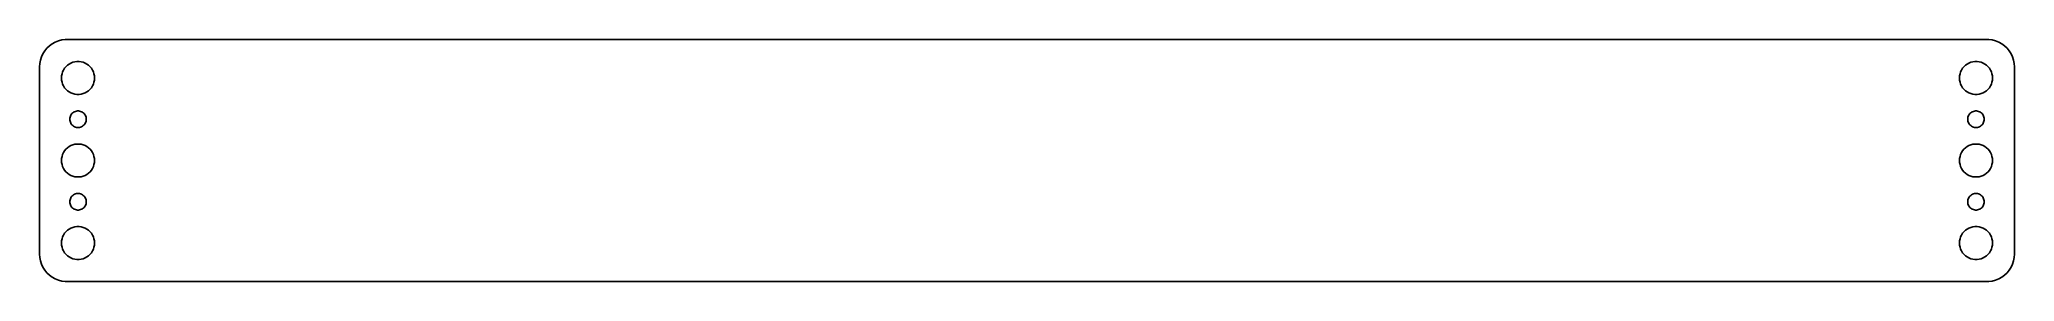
# Model space of a CAD drawing. Header units: metres. Extents: x -180 to 180, y -22 to 22.
import ezdxf

# ---------------------------------------------------------------- set-up
doc = ezdxf.new("R2010")
doc.units = ezdxf.units.M

msp = doc.modelspace()

# ---------------------------------------------------------------- linework, layer by layer
for p, q in [((-176.045, 21.7553), (-176.629, 21.5241)), ((-175.437, 21.9114), (-176.045, 21.7553)), ((-174.814, 21.9901), (-175.437, 21.9114)), ((174.814, 21.9901), (-174.814, 21.9901)), ((175.437, 21.9114), (174.814, 21.9901)), ((176.045, 21.7553), (175.437, 21.9114)), ((176.629, 21.5241), (176.045, 21.7553)), ((-179.343, 18.2434), (-179.461, 17.6267)), ((-179.149, 18.8406), (-179.343, 18.2434)), ((-178.882, 19.4088), (-179.149, 18.8406)), ((-178.545, 19.9389), (-178.882, 19.4088)), ((-178.145, 20.4227), (-178.545, 19.9389)), ((-177.687, 20.8526), (-178.145, 20.4227)), ((-177.179, 21.2216), (-177.687, 20.8526)), ((-176.629, 21.5241), (-177.179, 21.2216)), ((-173.062, 17.9469), (-172.688, 17.9941)), ((-172.688, 17.9941), (-172.312, 17.9941)), ((-172.312, 17.9941), (-171.938, 17.9469)), ((171.938, 17.9469), (172.312, 17.9941)), ((172.312, 17.9941), (172.688, 17.9941)), ((172.688, 17.9941), (173.062, 17.9469)), ((177.179, 21.2216), (176.629, 21.5241)), ((177.687, 20.8526), (177.179, 21.2216)), ((178.145, 20.4227), (177.687, 20.8526)), ((178.545, 19.9389), (178.145, 20.4227)), ((178.882, 19.4088), (178.545, 19.9389)), ((179.149, 18.8406), (178.882, 19.4088)), ((179.343, 18.2434), (179.149, 18.8406)), ((179.461, 17.6267), (179.343, 18.2434)), ((-179.461, 17.6267), (-179.5, 17)), ((-179.5, 17), (-179.5, -17)), ((-175.5, 15), (-175.476, 15.376)), ((-175.476, 14.624), (-175.5, 15)), ((-175.476, 15.376), (-175.406, 15.7461)), ((-175.406, 14.2539), (-175.476, 14.624)), ((-175.406, 15.7461), (-175.289, 16.1044)), ((-175.289, 16.1044), (-175.129, 16.4453)), ((-175.129, 16.4453), (-174.927, 16.7634)), ((-174.927, 16.7634), (-174.687, 17.0536)), ((-174.687, 17.0536), (-174.412, 17.3115)), ((-174.412, 17.3115), (-174.107, 17.533)), ((-174.107, 17.533), (-173.777, 17.7145)), ((-173.777, 17.7145), (-173.427, 17.8532)), ((-173.427, 17.8532), (-173.062, 17.9469)), ((-171.938, 17.9469), (-171.573, 17.8532)), ((-171.573, 17.8532), (-171.223, 17.7145)), ((-171.223, 17.7145), (-170.893, 17.533)), ((-170.893, 17.533), (-170.588, 17.3115)), ((-170.588, 17.3115), (-170.313, 17.0536)), ((-170.313, 17.0536), (-170.073, 16.7634)), ((-170.073, 16.7634), (-169.871, 16.4453)), ((-169.871, 16.4453), (-169.711, 16.1044)), ((-169.711, 16.1044), (-169.594, 15.7461)), ((-169.594, 15.7461), (-169.524, 15.376)), ((-169.524, 14.624), (-169.594, 14.2539)), ((-169.524, 15.376), (-169.5, 15)), ((-169.5, 15), (-169.524, 14.624)), ((169.5, 15), (169.524, 15.376)), ((169.524, 14.624), (169.5, 15)), ((169.524, 15.376), (169.594, 15.7461)), ((169.594, 14.2539), (169.524, 14.624)), ((169.594, 15.7461), (169.711, 16.1044)), ((169.711, 16.1044), (169.871, 16.4453)), ((169.871, 16.4453), (170.073, 16.7634)), ((170.073, 16.7634), (170.313, 17.0536)), ((170.313, 17.0536), (170.588, 17.3115)), ((170.588, 17.3115), (170.893, 17.533)), ((170.893, 17.533), (171.223, 17.7145)), ((171.223, 17.7145), (171.573, 17.8532)), ((171.573, 17.8532), (171.938, 17.9469)), ((173.062, 17.9469), (173.427, 17.8532)), ((173.427, 17.8532), (173.777, 17.7145)), ((173.777, 17.7145), (174.107, 17.533)), ((174.107, 17.533), (174.412, 17.3115)), ((174.412, 17.3115), (174.687, 17.0536)), ((174.687, 17.0536), (174.927, 16.7634)), ((174.927, 16.7634), (175.129, 16.4453)), ((175.129, 16.4453), (175.289, 16.1044)), ((175.289, 16.1044), (175.406, 15.7461)), ((175.406, 15.7461), (175.476, 15.376)), ((175.476, 14.624), (175.406, 14.2539)), ((175.476, 15.376), (175.5, 15)), ((175.5, 15), (175.476, 14.624)), ((179.5, 17), (179.461, 17.6267)), ((179.5, -17), (179.5, 17)), ((-175.289, 13.8956), (-175.406, 14.2539)), ((-175.129, 13.5547), (-175.289, 13.8956)), ((-174.927, 13.2366), (-175.129, 13.5547)), ((-174.687, 12.9464), (-174.927, 13.2366)), ((-174.412, 12.6884), (-174.687, 12.9464)), ((-174.107, 12.467), (-174.412, 12.6884)), ((-173.777, 12.2855), (-174.107, 12.467)), ((-173.427, 12.1468), (-173.777, 12.2855)), ((-173.062, 12.0531), (-173.427, 12.1468)), ((-172.688, 12.0059), (-173.062, 12.0531)), ((-172.312, 12.0059), (-172.688, 12.0059)), ((-171.938, 12.0531), (-172.312, 12.0059)), ((-171.573, 12.1468), (-171.938, 12.0531)), ((-171.223, 12.2855), (-171.573, 12.1468)), ((-170.893, 12.467), (-171.223, 12.2855)), ((-170.588, 12.6884), (-170.893, 12.467)), ((-170.313, 12.9464), (-170.588, 12.6884)), ((-170.073, 13.2366), (-170.313, 12.9464)), ((-169.871, 13.5547), (-170.073, 13.2366)), ((-169.711, 13.8956), (-169.871, 13.5547)), ((-169.594, 14.2539), (-169.711, 13.8956)), ((169.711, 13.8956), (169.594, 14.2539)), ((169.871, 13.5547), (169.711, 13.8956)), ((170.073, 13.2366), (169.871, 13.5547)), ((170.313, 12.9464), (170.073, 13.2366)), ((170.588, 12.6884), (170.313, 12.9464)), ((170.893, 12.467), (170.588, 12.6884)), ((171.223, 12.2855), (170.893, 12.467)), ((171.573, 12.1468), (171.223, 12.2855)), ((171.938, 12.0531), (171.573, 12.1468)), ((172.312, 12.0059), (171.938, 12.0531)), ((172.688, 12.0059), (172.312, 12.0059)), ((173.062, 12.0531), (172.688, 12.0059)), ((173.427, 12.1468), (173.062, 12.0531)), ((173.777, 12.2855), (173.427, 12.1468)), ((174.107, 12.467), (173.777, 12.2855)), ((174.412, 12.6884), (174.107, 12.467)), ((174.687, 12.9464), (174.412, 12.6884)), ((174.927, 13.2366), (174.687, 12.9464)), ((175.129, 13.5547), (174.927, 13.2366)), ((175.289, 13.8956), (175.129, 13.5547)), ((175.406, 14.2539), (175.289, 13.8956)), ((-174, 7.5), (-173.988, 7.68799)), ((-173.988, 7.312), (-174, 7.5)), ((-173.988, 7.68799), (-173.953, 7.87303)), ((-173.953, 7.12695), (-173.988, 7.312)), ((-173.953, 7.87303), (-173.895, 8.05219)), ((-173.895, 8.05219), (-173.814, 8.22263)), ((-173.814, 8.22263), (-173.714, 8.38167)), ((-173.714, 8.38167), (-173.593, 8.52681)), ((-173.593, 8.52681), (-173.456, 8.65576)), ((-173.456, 8.65576), (-173.304, 8.76648)), ((-173.304, 8.76648), (-173.139, 8.85724)), ((-173.139, 8.85724), (-172.964, 8.92657)), ((-172.964, 8.92657), (-172.781, 8.97342)), ((-172.781, 8.97342), (-172.594, 8.99704)), ((-172.594, 8.99704), (-172.406, 8.99704)), ((-172.406, 8.99704), (-172.219, 8.97342)), ((-172.219, 8.97342), (-172.036, 8.92657)), ((-172.036, 8.92657), (-171.861, 8.85724)), ((-171.861, 8.85724), (-171.696, 8.76648)), ((-171.696, 8.76648), (-171.544, 8.65576)), ((-171.544, 8.65576), (-171.407, 8.52681)), ((-171.407, 8.52681), (-171.286, 8.38167)), ((-171.286, 8.38167), (-171.186, 8.22263)), ((-171.186, 8.22263), (-171.105, 8.05219)), ((-171.105, 8.05219), (-171.047, 7.87303)), ((-171.047, 7.87303), (-171.012, 7.68799)), ((-171.012, 7.312), (-171.047, 7.12695)), ((-171.012, 7.68799), (-171, 7.5)), ((-171, 7.5), (-171.012, 7.312)), ((171, 7.5), (171.012, 7.68799)), ((171.012, 7.312), (171, 7.5)), ((171.012, 7.68799), (171.047, 7.87303)), ((171.047, 7.12695), (171.012, 7.312)), ((171.047, 7.87303), (171.105, 8.05219)), ((171.105, 8.05219), (171.186, 8.22263)), ((171.186, 8.22263), (171.286, 8.38167)), ((171.286, 8.38167), (171.407, 8.52681)), ((171.407, 8.52681), (171.544, 8.65576)), ((171.544, 8.65576), (171.696, 8.76648)), ((171.696, 8.76648), (171.861, 8.85724)), ((171.861, 8.85724), (172.036, 8.92657)), ((172.036, 8.92657), (172.219, 8.97342)), ((172.219, 8.97342), (172.406, 8.99704)), ((172.406, 8.99704), (172.594, 8.99704)), ((172.594, 8.99704), (172.781, 8.97342)), ((172.781, 8.97342), (172.964, 8.92657)), ((172.964, 8.92657), (173.139, 8.85724)), ((173.139, 8.85724), (173.304, 8.76648)), ((173.304, 8.76648), (173.456, 8.65576)), ((173.456, 8.65576), (173.593, 8.52681)), ((173.593, 8.52681), (173.714, 8.38167)), ((173.714, 8.38167), (173.814, 8.22263)), ((173.814, 8.22263), (173.895, 8.05219)), ((173.895, 8.05219), (173.953, 7.87303)), ((173.953, 7.87303), (173.988, 7.68799)), ((173.988, 7.312), (173.953, 7.12695)), ((173.988, 7.68799), (174, 7.5)), ((174, 7.5), (173.988, 7.312)), ((-173.895, 6.9478), (-173.953, 7.12695)), ((-173.814, 6.77736), (-173.895, 6.9478)), ((-173.714, 6.61832), (-173.814, 6.77736)), ((-173.593, 6.47318), (-173.714, 6.61832)), ((-173.456, 6.34422), (-173.593, 6.47318)), ((-173.304, 6.23351), (-173.456, 6.34422)), ((-173.139, 6.14275), (-173.304, 6.23351)), ((-172.964, 6.07341), (-173.139, 6.14275)), ((-172.781, 6.02657), (-172.964, 6.07341)), ((-172.594, 6.00294), (-172.781, 6.02657)), ((-172.406, 6.00294), (-172.594, 6.00294)), ((-172.219, 6.02657), (-172.406, 6.00294)), ((-172.036, 6.07341), (-172.219, 6.02657)), ((-171.861, 6.14275), (-172.036, 6.07341)), ((-171.696, 6.23351), (-171.861, 6.14275)), ((-171.544, 6.34422), (-171.696, 6.23351)), ((-171.407, 6.47318), (-171.544, 6.34422)), ((-171.286, 6.61832), (-171.407, 6.47318)), ((-171.186, 6.77736), (-171.286, 6.61832)), ((-171.105, 6.9478), (-171.186, 6.77736)), ((-171.047, 7.12695), (-171.105, 6.9478)), ((171.105, 6.9478), (171.047, 7.12695)), ((171.186, 6.77736), (171.105, 6.9478)), ((171.286, 6.61832), (171.186, 6.77736)), ((171.407, 6.47318), (171.286, 6.61832)), ((171.544, 6.34422), (171.407, 6.47318)), ((171.696, 6.23351), (171.544, 6.34422)), ((171.861, 6.14275), (171.696, 6.23351)), ((172.036, 6.07341), (171.861, 6.14275)), ((172.219, 6.02657), (172.036, 6.07341)), ((172.406, 6.00294), (172.219, 6.02657)), ((172.594, 6.00294), (172.406, 6.00294)), ((172.781, 6.02657), (172.594, 6.00294)), ((172.964, 6.07341), (172.781, 6.02657)), ((173.139, 6.14275), (172.964, 6.07341)), ((173.304, 6.23351), (173.139, 6.14275)), ((173.456, 6.34422), (173.304, 6.23351)), ((173.593, 6.47318), (173.456, 6.34422)), ((173.714, 6.61832), (173.593, 6.47318)), ((173.814, 6.77736), (173.714, 6.61832)), ((173.895, 6.9478), (173.814, 6.77736)), ((173.953, 7.12695), (173.895, 6.9478)), ((-175.5, 0), (-175.476, 0.37599)), ((-175.476, -0.37599), (-175.5, 0)), ((-175.476, 0.37599), (-175.406, 0.74606)), ((-175.406, 0.74606), (-175.289, 1.10437)), ((-175.289, 1.10437), (-175.129, 1.44525)), ((-175.129, 1.44525), (-174.927, 1.76335)), ((-174.927, 1.76335), (-174.687, 2.05363)), ((-174.687, 2.05363), (-174.412, 2.31154)), ((-174.412, 2.31154), (-174.107, 2.53297)), ((-174.107, 2.53297), (-173.777, 2.71448)), ((-173.777, 2.71448), (-173.427, 2.85316)), ((-173.427, 2.85316), (-173.062, 2.94685)), ((-173.062, 2.94685), (-172.688, 2.99408)), ((-172.688, 2.99408), (-172.312, 2.99408)), ((-172.312, 2.99408), (-171.938, 2.94685)), ((-171.938, 2.94685), (-171.573, 2.85316)), ((-171.573, 2.85316), (-171.223, 2.71448)), ((-171.223, 2.71448), (-170.893, 2.53297)), ((-170.893, 2.53297), (-170.588, 2.31154)), ((-170.588, 2.31154), (-170.313, 2.05363)), ((-170.313, 2.05363), (-170.073, 1.76335)), ((-170.073, 1.76335), (-169.871, 1.44525)), ((-169.871, 1.44525), (-169.711, 1.10437)), ((-169.711, 1.10437), (-169.594, 0.74606)), ((-169.594, 0.74606), (-169.524, 0.37599)), ((-169.524, 0.37599), (-169.5, 0)), ((-169.5, 0), (-169.524, -0.37599)), ((169.5, 0), (169.524, 0.37599)), ((169.524, -0.37599), (169.5, 0)), ((169.524, 0.37599), (169.594, 0.74606)), ((169.594, 0.74606), (169.711, 1.10437)), ((169.711, 1.10437), (169.871, 1.44525)), ((169.871, 1.44525), (170.073, 1.76335)), ((170.073, 1.76335), (170.313, 2.05363)), ((170.313, 2.05363), (170.588, 2.31154)), ((170.588, 2.31154), (170.893, 2.53297)), ((170.893, 2.53297), (171.223, 2.71448)), ((171.223, 2.71448), (171.573, 2.85316)), ((171.573, 2.85316), (171.938, 2.94685)), ((171.938, 2.94685), (172.312, 2.99408)), ((172.312, 2.99408), (172.688, 2.99408)), ((172.688, 2.99408), (173.062, 2.94685)), ((173.062, 2.94685), (173.427, 2.85316)), ((173.427, 2.85316), (173.777, 2.71448)), ((173.777, 2.71448), (174.107, 2.53297)), ((174.107, 2.53297), (174.412, 2.31154)), ((174.412, 2.31154), (174.687, 2.05363)), ((174.687, 2.05363), (174.927, 1.76335)), ((174.927, 1.76335), (175.129, 1.44525)), ((175.129, 1.44525), (175.289, 1.10437)), ((175.289, 1.10437), (175.406, 0.74606)), ((175.406, 0.74606), (175.476, 0.37599)), ((175.476, 0.37599), (175.5, 0)), ((175.5, 0), (175.476, -0.37599)), ((-175.406, -0.74606), (-175.476, -0.37599)), ((-175.289, -1.10437), (-175.406, -0.74606)), ((-175.129, -1.44525), (-175.289, -1.10437)), ((-174.927, -1.76335), (-175.129, -1.44525)), ((-174.687, -2.05363), (-174.927, -1.76335)), ((-174.412, -2.31154), (-174.687, -2.05363)), ((-174.107, -2.53297), (-174.412, -2.31154)), ((-173.777, -2.71448), (-174.107, -2.53297)), ((-173.427, -2.85316), (-173.777, -2.71448)), ((-173.062, -2.94685), (-173.427, -2.85316)), ((-172.688, -2.99408), (-173.062, -2.94685)), ((-172.312, -2.99408), (-172.688, -2.99408)), ((-171.938, -2.94685), (-172.312, -2.99408)), ((-171.573, -2.85316), (-171.938, -2.94685)), ((-171.223, -2.71448), (-171.573, -2.85316)), ((-170.893, -2.53297), (-171.223, -2.71448)), ((-170.588, -2.31154), (-170.893, -2.53297)), ((-170.313, -2.05363), (-170.588, -2.31154)), ((-170.073, -1.76335), (-170.313, -2.05363)), ((-169.871, -1.44525), (-170.073, -1.76335)), ((-169.711, -1.10437), (-169.871, -1.44525)), ((-169.594, -0.74606), (-169.711, -1.10437)), ((-169.524, -0.37599), (-169.594, -0.74606)), ((169.594, -0.74606), (169.524, -0.37599)), ((169.711, -1.10437), (169.594, -0.74606)), ((169.871, -1.44525), (169.711, -1.10437)), ((170.073, -1.76335), (169.871, -1.44525)), ((170.313, -2.05363), (170.073, -1.76335)), ((170.588, -2.31154), (170.313, -2.05363)), ((170.893, -2.53297), (170.588, -2.31154)), ((171.223, -2.71448), (170.893, -2.53297)), ((171.573, -2.85316), (171.223, -2.71448)), ((171.938, -2.94685), (171.573, -2.85316)), ((172.312, -2.99408), (171.938, -2.94685)), ((172.688, -2.99408), (172.312, -2.99408)), ((173.062, -2.94685), (172.688, -2.99408)), ((173.427, -2.85316), (173.062, -2.94685)), ((173.777, -2.71448), (173.427, -2.85316)), ((174.107, -2.53297), (173.777, -2.71448)), ((174.412, -2.31154), (174.107, -2.53297)), ((174.687, -2.05363), (174.412, -2.31154)), ((174.927, -1.76335), (174.687, -2.05363)), ((175.129, -1.44525), (174.927, -1.76335)), ((175.289, -1.10437), (175.129, -1.44525)), ((175.406, -0.74606), (175.289, -1.10437)), ((175.476, -0.37599), (175.406, -0.74606)), ((-173.988, -7.312), (-173.953, -7.12695)), ((-173.953, -7.12695), (-173.895, -6.9478)), ((-173.895, -6.9478), (-173.814, -6.77736)), ((-173.814, -6.77736), (-173.714, -6.61832)), ((-173.714, -6.61832), (-173.593, -6.47318)), ((-173.593, -6.47318), (-173.456, -6.34422)), ((-173.456, -6.34422), (-173.304, -6.23351)), ((-173.304, -6.23351), (-173.139, -6.14275)), ((-173.139, -6.14275), (-172.964, -6.07341)), ((-172.964, -6.07341), (-172.781, -6.02657)), ((-172.781, -6.02657), (-172.594, -6.00294)), ((-172.594, -6.00294), (-172.406, -6.00294)), ((-172.406, -6.00294), (-172.219, -6.02657)), ((-172.219, -6.02657), (-172.036, -6.07341)), ((-172.036, -6.07341), (-171.861, -6.14275)), ((-171.861, -6.14275), (-171.696, -6.23351)), ((-171.696, -6.23351), (-171.544, -6.34422)), ((-171.544, -6.34422), (-171.407, -6.47318)), ((-171.407, -6.47318), (-171.286, -6.61832)), ((-171.286, -6.61832), (-171.186, -6.77736)), ((-171.186, -6.77736), (-171.105, -6.9478)), ((-171.105, -6.9478), (-171.047, -7.12695)), ((-171.047, -7.12695), (-171.012, -7.312)), ((171.012, -7.312), (171.047, -7.12695)), ((171.047, -7.12695), (171.105, -6.9478)), ((171.105, -6.9478), (171.186, -6.77736)), ((171.186, -6.77736), (171.286, -6.61832)), ((171.286, -6.61832), (171.407, -6.47318)), ((171.407, -6.47318), (171.544, -6.34422)), ((171.544, -6.34422), (171.696, -6.23351)), ((171.696, -6.23351), (171.861, -6.14275)), ((171.861, -6.14275), (172.036, -6.07341)), ((172.036, -6.07341), (172.219, -6.02657)), ((172.219, -6.02657), (172.406, -6.00294)), ((172.406, -6.00294), (172.594, -6.00294)), ((172.594, -6.00294), (172.781, -6.02657)), ((172.781, -6.02657), (172.964, -6.07341)), ((172.964, -6.07341), (173.139, -6.14275)), ((173.139, -6.14275), (173.304, -6.23351)), ((173.304, -6.23351), (173.456, -6.34422)), ((173.456, -6.34422), (173.593, -6.47318)), ((173.593, -6.47318), (173.714, -6.61832)), ((173.714, -6.61832), (173.814, -6.77736)), ((173.814, -6.77736), (173.895, -6.9478)), ((173.895, -6.9478), (173.953, -7.12695)), ((173.953, -7.12695), (173.988, -7.312)), ((-174, -7.5), (-173.988, -7.312)), ((-173.988, -7.68799), (-174, -7.5)), ((-173.953, -7.87303), (-173.988, -7.68799)), ((-173.895, -8.05219), (-173.953, -7.87303)), ((-173.814, -8.22263), (-173.895, -8.05219)), ((-173.714, -8.38167), (-173.814, -8.22263)), ((-173.593, -8.52681), (-173.714, -8.38167)), ((-173.456, -8.65576), (-173.593, -8.52681)), ((-173.304, -8.76648), (-173.456, -8.65576)), ((-173.139, -8.85724), (-173.304, -8.76648)), ((-172.964, -8.92657), (-173.139, -8.85724)), ((-172.781, -8.97342), (-172.964, -8.92657)), ((-172.594, -8.99704), (-172.781, -8.97342)), ((-172.406, -8.99704), (-172.594, -8.99704)), ((-172.219, -8.97342), (-172.406, -8.99704)), ((-172.036, -8.92657), (-172.219, -8.97342)), ((-171.861, -8.85724), (-172.036, -8.92657)), ((-171.696, -8.76648), (-171.861, -8.85724)), ((-171.544, -8.65576), (-171.696, -8.76648)), ((-171.407, -8.52681), (-171.544, -8.65576)), ((-171.286, -8.38167), (-171.407, -8.52681)), ((-171.186, -8.22263), (-171.286, -8.38167)), ((-171.105, -8.05219), (-171.186, -8.22263)), ((-171.047, -7.87303), (-171.105, -8.05219)), ((-171.012, -7.68799), (-171.047, -7.87303)), ((-171.012, -7.312), (-171, -7.5)), ((-171, -7.5), (-171.012, -7.68799)), ((171, -7.5), (171.012, -7.312)), ((171.012, -7.68799), (171, -7.5)), ((171.047, -7.87303), (171.012, -7.68799)), ((171.105, -8.05219), (171.047, -7.87303)), ((171.186, -8.22263), (171.105, -8.05219)), ((171.286, -8.38167), (171.186, -8.22263)), ((171.407, -8.52681), (171.286, -8.38167)), ((171.544, -8.65576), (171.407, -8.52681)), ((171.696, -8.76648), (171.544, -8.65576)), ((171.861, -8.85724), (171.696, -8.76648)), ((172.036, -8.92657), (171.861, -8.85724)), ((172.219, -8.97342), (172.036, -8.92657)), ((172.406, -8.99704), (172.219, -8.97342)), ((172.594, -8.99704), (172.406, -8.99704)), ((172.781, -8.97342), (172.594, -8.99704)), ((172.964, -8.92657), (172.781, -8.97342)), ((173.139, -8.85724), (172.964, -8.92657)), ((173.304, -8.76648), (173.139, -8.85724)), ((173.456, -8.65576), (173.304, -8.76648)), ((173.593, -8.52681), (173.456, -8.65576)), ((173.714, -8.38167), (173.593, -8.52681)), ((173.814, -8.22263), (173.714, -8.38167)), ((173.895, -8.05219), (173.814, -8.22263)), ((173.953, -7.87303), (173.895, -8.05219)), ((173.988, -7.68799), (173.953, -7.87303)), ((173.988, -7.312), (174, -7.5)), ((174, -7.5), (173.988, -7.68799)), ((-175.476, -14.624), (-175.406, -14.2539)), ((-175.406, -14.2539), (-175.289, -13.8956)), ((-175.289, -13.8956), (-175.129, -13.5547)), ((-175.129, -13.5547), (-174.927, -13.2366)), ((-174.927, -13.2366), (-174.687, -12.9464)), ((-174.687, -12.9464), (-174.412, -12.6884)), ((-174.412, -12.6884), (-174.107, -12.467)), ((-174.107, -12.467), (-173.777, -12.2855)), ((-173.777, -12.2855), (-173.427, -12.1468)), ((-173.427, -12.1468), (-173.062, -12.0531)), ((-173.062, -12.0531), (-172.688, -12.0059)), ((-172.688, -12.0059), (-172.312, -12.0059)), ((-172.312, -12.0059), (-171.938, -12.0531)), ((-171.938, -12.0531), (-171.573, -12.1468)), ((-171.573, -12.1468), (-171.223, -12.2855)), ((-171.223, -12.2855), (-170.893, -12.467)), ((-170.893, -12.467), (-170.588, -12.6884)), ((-170.588, -12.6884), (-170.313, -12.9464)), ((-170.313, -12.9464), (-170.073, -13.2366)), ((-170.073, -13.2366), (-169.871, -13.5547)), ((-169.871, -13.5547), (-169.711, -13.8956)), ((-169.711, -13.8956), (-169.594, -14.2539)), ((-169.594, -14.2539), (-169.524, -14.624)), ((169.524, -14.624), (169.594, -14.2539)), ((169.594, -14.2539), (169.711, -13.8956)), ((169.711, -13.8956), (169.871, -13.5547)), ((169.871, -13.5547), (170.073, -13.2366)), ((170.073, -13.2366), (170.313, -12.9464)), ((170.313, -12.9464), (170.588, -12.6884)), ((170.588, -12.6884), (170.893, -12.467)), ((170.893, -12.467), (171.223, -12.2855)), ((171.223, -12.2855), (171.573, -12.1468)), ((171.573, -12.1468), (171.938, -12.0531)), ((171.938, -12.0531), (172.312, -12.0059)), ((172.312, -12.0059), (172.688, -12.0059)), ((172.688, -12.0059), (173.062, -12.0531)), ((173.062, -12.0531), (173.427, -12.1468)), ((173.427, -12.1468), (173.777, -12.2855)), ((173.777, -12.2855), (174.107, -12.467)), ((174.107, -12.467), (174.412, -12.6884)), ((174.412, -12.6884), (174.687, -12.9464)), ((174.687, -12.9464), (174.927, -13.2366)), ((174.927, -13.2366), (175.129, -13.5547)), ((175.129, -13.5547), (175.289, -13.8956)), ((175.289, -13.8956), (175.406, -14.2539)), ((175.406, -14.2539), (175.476, -14.624)), ((-179.5, -17), (-179.461, -17.6267)), ((-179.461, -17.6267), (-179.343, -18.2434)), ((-175.5, -15), (-175.476, -14.624)), ((-175.476, -15.376), (-175.5, -15)), ((-175.406, -15.7461), (-175.476, -15.376)), ((-175.289, -16.1044), (-175.406, -15.7461)), ((-175.129, -16.4453), (-175.289, -16.1044)), ((-174.927, -16.7634), (-175.129, -16.4453)), ((-174.687, -17.0536), (-174.927, -16.7634)), ((-174.412, -17.3115), (-174.687, -17.0536)), ((-174.107, -17.533), (-174.412, -17.3115)), ((-173.777, -17.7145), (-174.107, -17.533)), ((-173.427, -17.8532), (-173.777, -17.7145)), ((-173.062, -17.9469), (-173.427, -17.8532)), ((-172.688, -17.9941), (-173.062, -17.9469)), ((-171.938, -17.9469), (-172.312, -17.9941)), ((-171.573, -17.8532), (-171.938, -17.9469)), ((-171.223, -17.7145), (-171.573, -17.8532)), ((-170.893, -17.533), (-171.223, -17.7145)), ((-170.588, -17.3115), (-170.893, -17.533)), ((-170.313, -17.0536), (-170.588, -17.3115)), ((-170.073, -16.7634), (-170.313, -17.0536)), ((-169.871, -16.4453), (-170.073, -16.7634)), ((-169.711, -16.1044), (-169.871, -16.4453)), ((-169.594, -15.7461), (-169.711, -16.1044)), ((-169.524, -15.376), (-169.594, -15.7461)), ((-169.524, -14.624), (-169.5, -15)), ((-169.5, -15), (-169.524, -15.376)), ((169.5, -15), (169.524, -14.624)), ((169.524, -15.376), (169.5, -15)), ((169.594, -15.7461), (169.524, -15.376)), ((169.711, -16.1044), (169.594, -15.7461)), ((169.871, -16.4453), (169.711, -16.1044)), ((170.073, -16.7634), (169.871, -16.4453)), ((170.313, -17.0536), (170.073, -16.7634)), ((170.588, -17.3115), (170.313, -17.0536)), ((170.893, -17.533), (170.588, -17.3115)), ((171.223, -17.7145), (170.893, -17.533)), ((171.573, -17.8532), (171.223, -17.7145)), ((171.938, -17.9469), (171.573, -17.8532)), ((172.312, -17.9941), (171.938, -17.9469)), ((173.062, -17.9469), (172.688, -17.9941)), ((173.427, -17.8532), (173.062, -17.9469)), ((173.777, -17.7145), (173.427, -17.8532)), ((174.107, -17.533), (173.777, -17.7145)), ((174.412, -17.3115), (174.107, -17.533)), ((174.687, -17.0536), (174.412, -17.3115)), ((174.927, -16.7634), (174.687, -17.0536)), ((175.129, -16.4453), (174.927, -16.7634)), ((175.289, -16.1044), (175.129, -16.4453)), ((175.406, -15.7461), (175.289, -16.1044)), ((175.476, -15.376), (175.406, -15.7461)), ((175.476, -14.624), (175.5, -15)), ((175.5, -15), (175.476, -15.376)), ((179.343, -18.2434), (179.461, -17.6267)), ((179.461, -17.6267), (179.5, -17)), ((-179.343, -18.2434), (-179.149, -18.8406)), ((-179.149, -18.8406), (-178.882, -19.4088)), ((-178.882, -19.4088), (-178.545, -19.9389)), ((-178.545, -19.9389), (-178.145, -20.4227)), ((-178.145, -20.4227), (-177.687, -20.8526)), ((-177.687, -20.8526), (-177.179, -21.2216)), ((-177.179, -21.2216), (-176.629, -21.5241)), ((-176.629, -21.5241), (-176.045, -21.7553)), ((-172.312, -17.9941), (-172.688, -17.9941)), ((172.688, -17.9941), (172.312, -17.9941)), ((176.045, -21.7553), (176.629, -21.5241)), ((176.629, -21.5241), (177.179, -21.2216)), ((177.179, -21.2216), (177.687, -20.8526)), ((177.687, -20.8526), (178.145, -20.4227)), ((178.145, -20.4227), (178.545, -19.9389)), ((178.545, -19.9389), (178.882, -19.4088)), ((178.882, -19.4088), (179.149, -18.8406)), ((179.149, -18.8406), (179.343, -18.2434)), ((-176.045, -21.7553), (-175.437, -21.9114)), ((-175.437, -21.9114), (-174.814, -21.9901)), ((-174.814, -21.9901), (174.814, -21.9901)), ((174.814, -21.9901), (175.437, -21.9114)), ((175.437, -21.9114), (176.045, -21.7553))]:
    msp.add_line(p, q)

doc.saveas('drawing.dxf')
